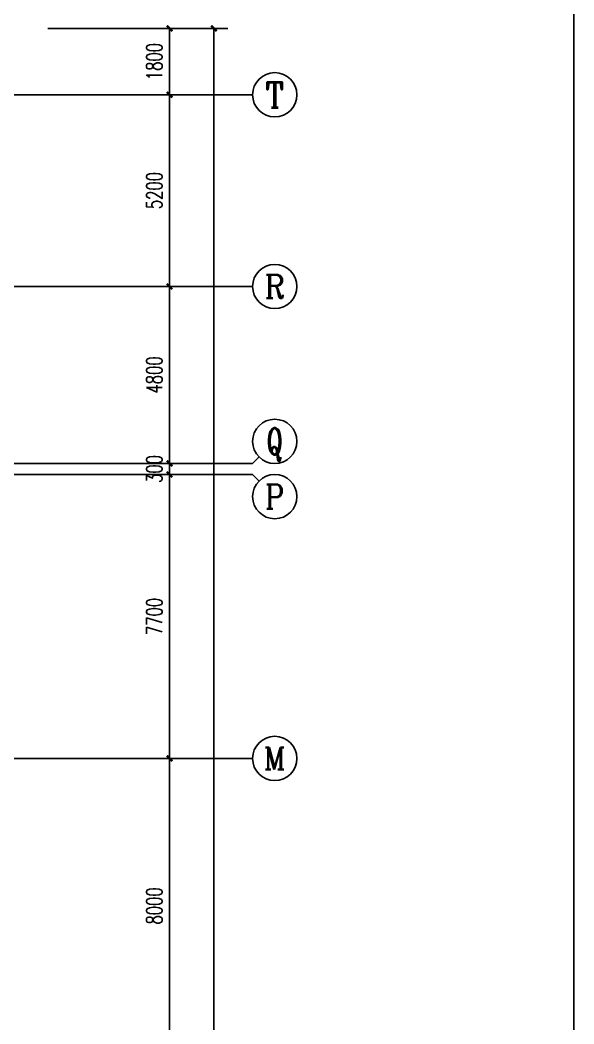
# Model space of a CAD drawing. Extents: x 0 to 2838408, y -923048 to 203859.
# Drawn here: x 2789663 to 2804669, y -216692 to -189467 of the extents above; entities that cross this region are included whole.
import ezdxf
from ezdxf.enums import TextEntityAlignment as Align

# ---------------------------------------------------------------- set-up
doc = ezdxf.new("R2010")
doc.units = 0
doc.header["$LTSCALE"] = 1000
for name, color, linetype in [('AXIS', 3, 'Continuous'), ('AXIS_TEXT', 7, 'Continuous'), ('DOTE', 8, 'Continuous'), ('XREF', 8, 'Continuous')]:
    doc.layers.add(name, color=color, linetype=linetype)
doc.styles.add('_TCH_AXIS', font='COMPLEX', dxfattribs={"bigfont": 'GBCBIG'})
doc.styles.add('A_DIM_T3', font='SIMPLEX', dxfattribs={"width": 0.7, "bigfont": 'HZ'})
doc.styles.add('COMPLEX', font='COMPLEX')
doc.dimstyles.new('_TCH_ARCH&&150', dxfattribs={"dimtxt": 420, "dimasz": 150, "dimexe": 375, "dimexo": 450, "dimgap": 202.5, "dimtad": 1, "dimdec": 0, "dimzin": 0, "dimdsep": 46, "dimtxsty": 'A_DIM_T3', "dimblk": 'ARCHTICK', "dimcen": 0.09, "dimclrt": 7, "dimazin": 2, "dimtfac": 1, "dimtdec": 0, "dimtix": 1, "dimtmove": 2, "dimatfit": 3, "dimfxl": 150, "dimtolj": 1, "dimtzin": 0, "dimarcsym": 0})

# ---------------------------------------------------------------- blocks, each defined once
blk = doc.blocks.new('_ArchTick')
at = {"color": 0, "linetype": 'ByBlock', "const_width": 0.4}
blk.add_lwpolyline([(-0.5, -0.5), (0.5, 0.5)], dxfattribs=at)
blk = doc.blocks.new('*D882')
at = {"layer": 'AXIS', "color": 0, "lineweight": -2, "transparency": 16777216}
for p, q in [((2454367, -209492), (2458042, -209492)), ((2457667, -217492), (2457667, -209492)), ((2454367, -217492), (2458042, -217492))]:
    blk.add_line(p, q, dxfattribs=at)
at = {"layer": 'Defpoints', "color": 0, "transparency": 16777216}
for p in [(2453917, -209492), (2457667, -209492), (2453917, -217492)]:
    blk.add_point(p, dxfattribs=at)
at = {"layer": 'AXIS', "color": 0, "lineweight": -2, "transparency": 16777216, "xscale": 150, "yscale": 150, "zscale": 150}
for p, rotation in [((2457667, -209492), 90), ((2457667, -217492), 270)]:
    blk.add_blockref('_ArchTick', p, dxfattribs=dict(at, rotation=rotation))
at = {"layer": 'AXIS', "color": 7, "transparency": 16777216, "insert": (2457254, -213492), "char_height": 420, "attachment_point": 5, "rotation": 90, "style": 'A_DIM_T3'}
blk.add_mtext('\\A1;8000', dxfattribs=at)
blk = doc.blocks.new('*D883')
at = {"layer": 'AXIS', "color": 0, "lineweight": -2, "transparency": 16777216}
for p, q in [((2454367, -201792), (2458042, -201792)), ((2457667, -209492), (2457667, -201792)), ((2454367, -209492), (2458042, -209492))]:
    blk.add_line(p, q, dxfattribs=at)
at = {"layer": 'Defpoints', "color": 0, "transparency": 16777216}
for p in [(2453917, -201792), (2457667, -201792), (2453917, -209492)]:
    blk.add_point(p, dxfattribs=at)
at = {"layer": 'AXIS', "color": 0, "lineweight": -2, "transparency": 16777216, "xscale": 150, "yscale": 150, "zscale": 150}
for p, rotation in [((2457667, -201792), 90), ((2457667, -209492), 270)]:
    blk.add_blockref('_ArchTick', p, dxfattribs=dict(at, rotation=rotation))
at = {"layer": 'AXIS', "color": 7, "transparency": 16777216, "insert": (2457254, -205642), "char_height": 420, "attachment_point": 5, "rotation": 90, "style": 'A_DIM_T3'}
blk.add_mtext('\\A1;7700', dxfattribs=at)
blk = doc.blocks.new('*D884')
at = {"layer": 'AXIS', "color": 0, "lineweight": -2, "transparency": 16777216}
for p, q in [((2457667, -201492), (2457667, -201342)), ((2454367, -201492), (2458042, -201492)), ((2457667, -201792), (2457667, -201492)), ((2454367, -201792), (2458042, -201792)), ((2457667, -201792), (2457667, -201942))]:
    blk.add_line(p, q, dxfattribs=at)
at = {"layer": 'Defpoints', "color": 0, "transparency": 16777216}
for p in [(2453917, -201492), (2457667, -201492), (2453917, -201792)]:
    blk.add_point(p, dxfattribs=at)
at = {"layer": 'AXIS', "color": 0, "lineweight": -2, "transparency": 16777216, "xscale": 150, "yscale": 150, "zscale": 150}
for p, rotation in [((2457667, -201492), 270), ((2457667, -201792), 90)]:
    blk.add_blockref('_ArchTick', p, dxfattribs=dict(at, rotation=rotation))
at = {"layer": 'AXIS', "color": 7, "transparency": 16777216, "insert": (2457254, -201642), "char_height": 420, "attachment_point": 5, "rotation": 90, "style": 'A_DIM_T3'}
blk.add_mtext('\\A1;300', dxfattribs=at)
blk = doc.blocks.new('*D885')
at = {"layer": 'AXIS', "color": 0, "lineweight": -2, "transparency": 16777216}
for p, q in [((2454367, -196692), (2458042, -196692)), ((2457667, -201492), (2457667, -196692)), ((2454367, -201492), (2458042, -201492))]:
    blk.add_line(p, q, dxfattribs=at)
at = {"layer": 'Defpoints', "color": 0, "transparency": 16777216}
for p in [(2453917, -196692), (2457667, -196692), (2453917, -201492)]:
    blk.add_point(p, dxfattribs=at)
at = {"layer": 'AXIS', "color": 0, "lineweight": -2, "transparency": 16777216, "xscale": 150, "yscale": 150, "zscale": 150}
for p, rotation in [((2457667, -196692), 90), ((2457667, -201492), 270)]:
    blk.add_blockref('_ArchTick', p, dxfattribs=dict(at, rotation=rotation))
at = {"layer": 'AXIS', "color": 7, "transparency": 16777216, "insert": (2457254, -199092), "char_height": 420, "attachment_point": 5, "rotation": 90, "style": 'A_DIM_T3'}
blk.add_mtext('\\A1;4800', dxfattribs=at)
blk = doc.blocks.new('*D886')
at = {"layer": 'AXIS', "color": 0, "lineweight": -2, "transparency": 16777216}
for p, q in [((2454367, -191492), (2458042, -191492)), ((2457667, -196692), (2457667, -191492)), ((2454367, -196692), (2458042, -196692))]:
    blk.add_line(p, q, dxfattribs=at)
at = {"layer": 'Defpoints', "color": 0, "transparency": 16777216}
for p in [(2453917, -191492), (2457667, -191492), (2453917, -196692)]:
    blk.add_point(p, dxfattribs=at)
at = {"layer": 'AXIS', "color": 0, "lineweight": -2, "transparency": 16777216, "xscale": 150, "yscale": 150, "zscale": 150}
for p, rotation in [((2457667, -191492), 90), ((2457667, -196692), 270)]:
    blk.add_blockref('_ArchTick', p, dxfattribs=dict(at, rotation=rotation))
at = {"layer": 'AXIS', "color": 7, "transparency": 16777216, "insert": (2457254, -194092), "char_height": 420, "attachment_point": 5, "rotation": 90, "style": 'A_DIM_T3'}
blk.add_mtext('\\A1;5200', dxfattribs=at)
blk = doc.blocks.new('*D887')
at = {"layer": 'AXIS', "color": 0, "lineweight": -2, "transparency": 16777216}
for p, q in [((2454367, -189692), (2458042, -189692)), ((2457667, -191492), (2457667, -189692)), ((2454367, -191492), (2458042, -191492))]:
    blk.add_line(p, q, dxfattribs=at)
at = {"layer": 'Defpoints', "color": 0, "transparency": 16777216}
for p in [(2453917, -189692), (2457667, -189692), (2453917, -191492)]:
    blk.add_point(p, dxfattribs=at)
at = {"layer": 'AXIS', "color": 0, "lineweight": -2, "transparency": 16777216, "xscale": 150, "yscale": 150, "zscale": 150}
for p, rotation in [((2457667, -189692), 90), ((2457667, -191492), 270)]:
    blk.add_blockref('_ArchTick', p, dxfattribs=dict(at, rotation=rotation))
at = {"layer": 'AXIS', "color": 7, "transparency": 16777216, "insert": (2457254, -190592), "char_height": 420, "attachment_point": 5, "rotation": 90, "style": 'A_DIM_T3'}
blk.add_mtext('\\A1;1800', dxfattribs=at)
blk = doc.blocks.new('*D888')
at = {"layer": 'AXIS', "color": 0, "lineweight": -2, "transparency": 16777216}
for p, q in [((2454367, -189692), (2459242, -189692)), ((2458867, -269292), (2458867, -189692)), ((2454367, -269292), (2459242, -269292))]:
    blk.add_line(p, q, dxfattribs=at)
at = {"layer": 'Defpoints', "color": 0, "transparency": 16777216}
for p in [(2453917, -189692), (2458867, -189692), (2453917, -269292)]:
    blk.add_point(p, dxfattribs=at)
at = {"layer": 'AXIS', "color": 0, "lineweight": -2, "transparency": 16777216, "xscale": 150, "yscale": 150, "zscale": 150}
for p, rotation in [((2458867, -189692), 90), ((2458867, -269292), 270)]:
    blk.add_blockref('_ArchTick', p, dxfattribs=dict(at, rotation=rotation))
at = {"layer": 'AXIS', "color": 7, "transparency": 16777216, "insert": (2458454, -229492), "char_height": 420, "attachment_point": 5, "rotation": 90, "style": 'A_DIM_T3'}
blk.add_mtext('\\A1;79600', dxfattribs=at)
blk = doc.blocks.new('_AXISO')
at = {"color": 0}
blk.add_circle((0, 0), 0.5, dxfattribs=at)
at = {"layer": 'AXIS_TEXT', "color": 0, "style": 'COMPLEX', "width": 1.041667}
blk.add_attdef('A', text='', height=0.56, dxfattribs=at).set_placement((-0.25, -0.28), (0.25, -0.28), align=Align.FIT)
blk = doc.blocks.new('1F1')
at = {"layer": 'AXIS'}
for p, q in [((2453916.7, -191492.2), (2459916.7, -191492.2)), ((2453916.7, -196692.2), (2459916.7, -196692.2)), ((2460092.5, -201316.4), (2459916.7, -201492.2)), ((2453916.7, -201492.2), (2459916.7, -201492.2)), ((2453916.7, -201792.2), (2459916.7, -201792.2)), ((2460092.5, -201967.9), (2459916.7, -201792.2)), ((2453916.7, -209492.2), (2459916.7, -209492.2))]:
    blk.add_line(p, q, dxfattribs=at)
at = {"layer": 'Defpoints', "color": 250}
blk.add_lwpolyline([(2326685.8, -167047), (2468623.3, -167047), (2468623.3, -240163.8), (2326685.8, -240163.8)], close=True, dxfattribs=at)
at = {"layer": 'DOTE'}
for p, q in [((2453916.7, -191492.2), (2343216.7, -191492.2)), ((2453916.7, -196692.2), (2343216.7, -196692.2)), ((2453916.7, -201492.2), (2343216.7, -201492.2)), ((2435862.3, -201792.2), (2453916.7, -201792.2)), ((2435862.3, -209492.2), (2453916.7, -209492.2))]:
    blk.add_line(p, q, dxfattribs=at)
at = {"layer": 'AXIS'}
ref = blk.add_blockref('_AXISO', (2460516.7, -191492.2), dxfattribs=dict(at, xscale=1200, yscale=1200, zscale=1200))
ref.add_attrib('A', 'T', dxfattribs={"layer": 'AXIS_TEXT', "height": 683.5, "style": '_TCH_AXIS'}).set_placement((2460272.6, -191834), (2460760.9, -191834), align=Align.FIT)
ref = blk.add_blockref('_AXISO', (2460516.7, -196692.2), dxfattribs=dict(at, xscale=1200, yscale=1200, zscale=1200))
ref.add_attrib('A', 'R', dxfattribs={"layer": 'AXIS_TEXT', "height": 637.8, "style": '_TCH_AXIS'}).set_placement((2460243.4, -197011.1), (2460790.1, -197011.1), align=Align.FIT)
ref = blk.add_blockref('_AXISO', (2460516.7, -200892.2), dxfattribs=dict(at, xscale=1200, yscale=1200, zscale=1200))
ref.add_attrib('A', 'Q', dxfattribs={"layer": 'AXIS_TEXT', "height": 715.4, "style": '_TCH_AXIS', "width": 0.807692}).set_placement((2460296.6, -201249.9), (2460736.9, -201249.9), align=Align.FIT)
ref = blk.add_blockref('_AXISO', (2460516.7, -202392.2), dxfattribs=dict(at, xscale=1200, yscale=1200, zscale=1200))
ref.add_attrib('A', 'P', dxfattribs={"layer": 'AXIS_TEXT', "height": 652.9, "style": '_TCH_AXIS'}).set_placement((2460252.5, -202718.6), (2460781, -202718.6), align=Align.FIT)
ref = blk.add_blockref('_AXISO', (2460516.7, -209492.2), dxfattribs=dict(at, xscale=1200, yscale=1200, zscale=1200))
ref.add_attrib('A', 'M', dxfattribs={"layer": 'AXIS_TEXT', "height": 594, "style": '_TCH_AXIS'}).set_placement((2460219.8, -209789.2), (2460813.7, -209789.2), align=Align.FIT)
for p1, p2, distance, picture, middle in [((2453916.7, -191492.2), (2453916.7, -189692.2), -3750, '*D887', (2457254.2, -190592.2)), ((2453916.7, -269292.2), (2453916.7, -189692.2), -4950, '*D888', (2458454.2, -229492.2)), ((2453916.7, -196692.2), (2453916.7, -191492.2), -3750, '*D886', (2457254.2, -194092.2)), ((2453916.7, -201492.2), (2453916.7, -196692.2), -3750, '*D885', (2457254.2, -199092.2)), ((2453916.7, -201792.2), (2453916.7, -201492.2), -3750, '*D884', (2457254.2, -201642.2)), ((2453916.7, -209492.2), (2453916.7, -201792.2), -3750, '*D883', (2457254.2, -205642.2)), ((2453916.7, -217492.2), (2453916.7, -209492.2), -3750, '*D882', (2457254.2, -213492.2))]:
    dim = blk.add_aligned_dim(p1=p1, p2=p2, distance=distance, dimstyle='_TCH_ARCH&&150', dxfattribs=at)
    dim.commit()
    dim.dimension.update_dxf_attribs({"geometry": picture, "text_midpoint": middle})

msp = doc.modelspace()

# ---------------------------------------------------------------- block references
at = {"layer": 'XREF'}
msp.add_blockref('1F1', (336045.8, 0), dxfattribs=at)

doc.saveas('drawing.dxf')
